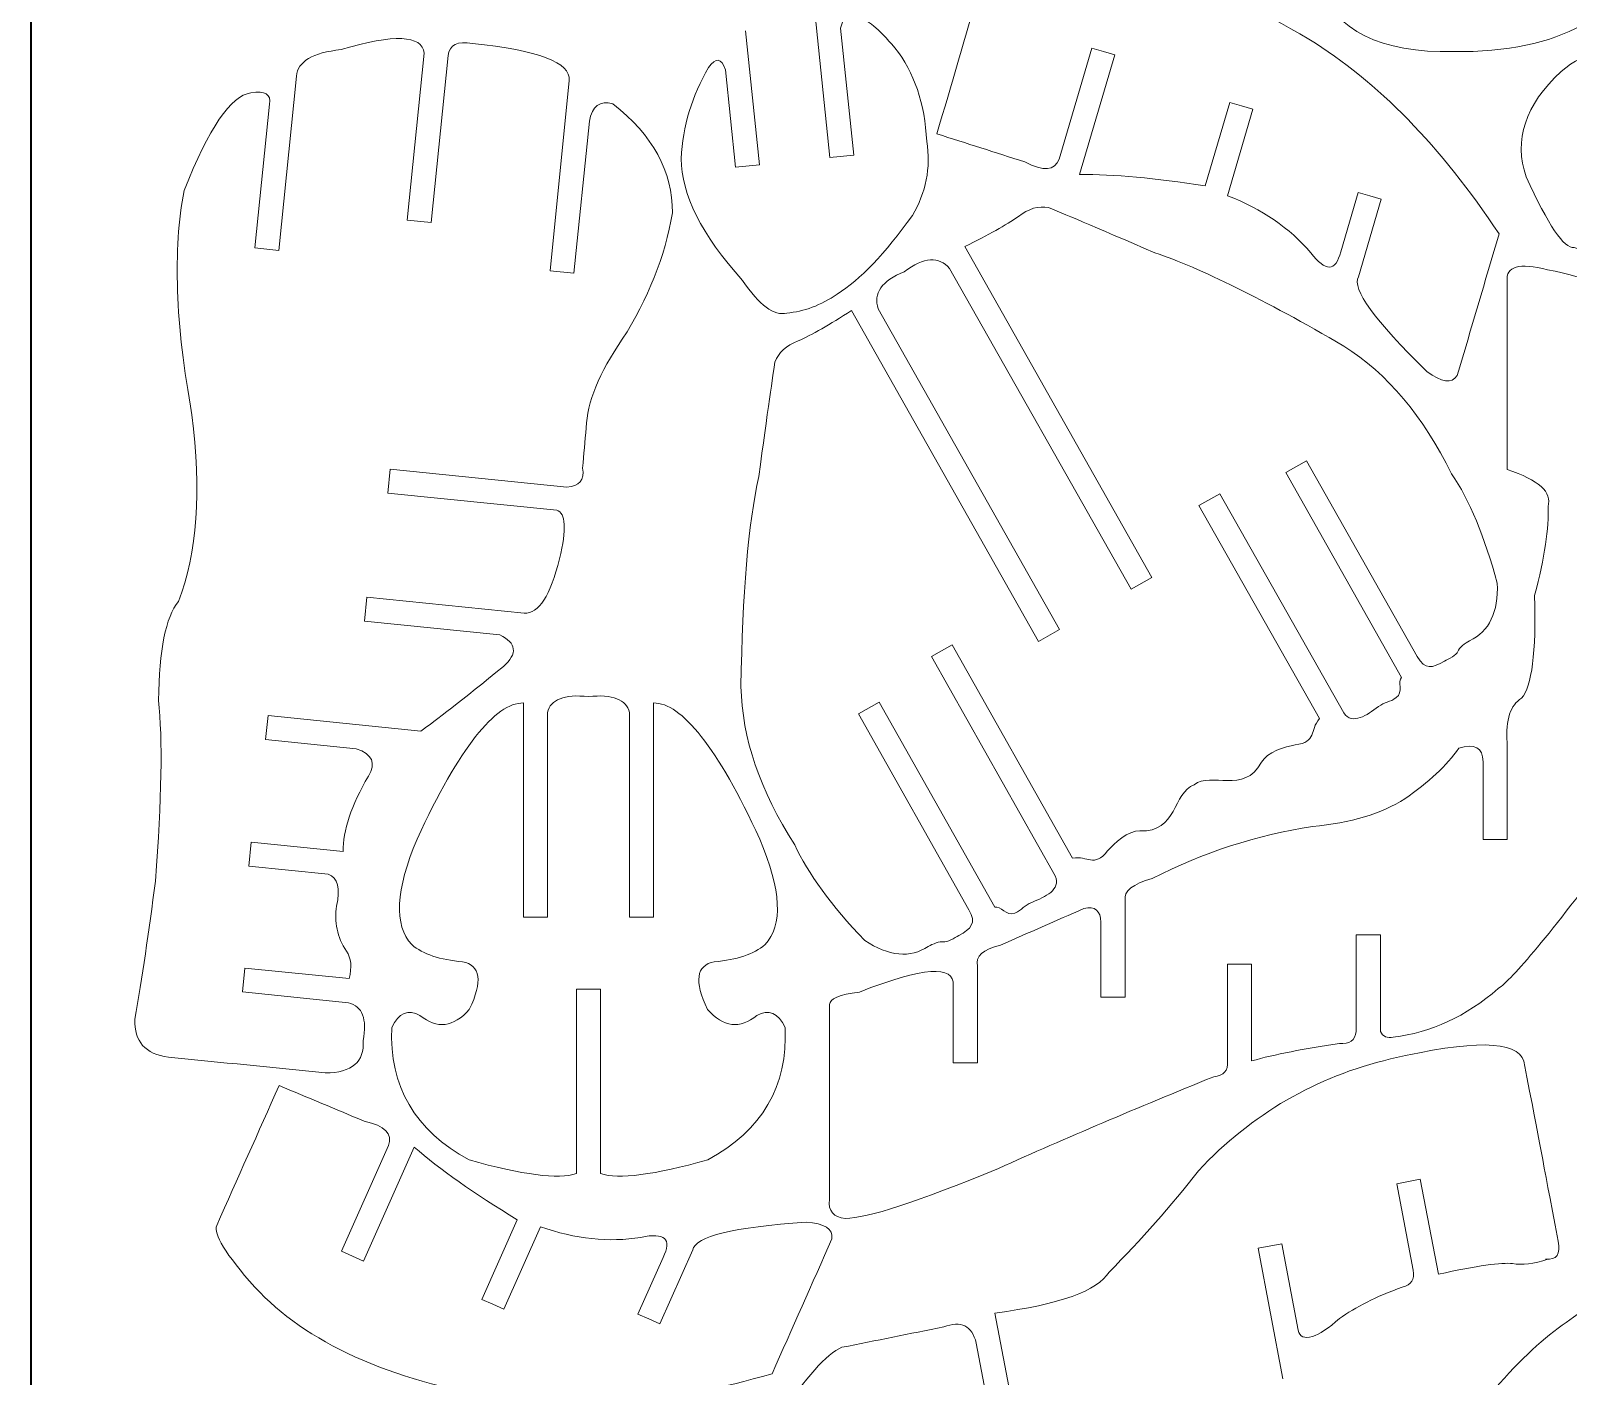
# Model space of a CAD drawing. Header units: inches. Extents: x -12 to 12, y -9 to 9.
# Drawn here: x -12 to -4.97, y -3.32 to 2.83 of the extents above; entities that cross this region are included whole.
import ezdxf

# ---------------------------------------------------------------- set-up
doc = ezdxf.new("R2010")
doc.units = ezdxf.units.IN
doc.header["$MEASUREMENT"] = 0
doc.layers.add('Layer 1', color=7, linetype='Continuous')
doc.layers.add('Layer 2', color=5, linetype='Continuous')

msp = doc.modelspace()

# ---------------------------------------------------------------- linework, layer by layer
at = {"layer": 'Layer 1', "lineweight": 9}
for points, knots in [([(-4.9451, 2.9702), (-4.8917, 2.9587), (-4.8794, 2.9202), (-4.9081, 2.8546), (-4.9081, 2.8546), (-5.0524, 2.7717), (-5.2472, 2.7312), (-5.4927, 2.7333), (-5.4927, 2.7333), (-5.8284, 2.7265), (-6.0341, 2.8292), (-6.11, 3.0416), (-6.11, 3.0416), (-6.1832, 3.2217), (-6.2003, 3.3676), (-6.1613, 3.4793), (-6.1613, 3.4793), (-6.1237, 3.6067), (-5.937, 3.7012), (-5.6014, 3.7629), (-5.6014, 3.7629), (-5.2507, 3.8287), (-5.0544, 3.8478), (-5.0127, 3.8204), (-5.0127, 3.8204), (-4.7824, 3.7519), (-4.6654, 3.6807), (-4.662, 3.6067), (-4.662, 3.6067), (-4.6363, 3.5473), (-4.6484, 3.5163), (-4.6981, 3.5137)], [0, 0, 0, 0, 0.125, 0.125, 0.125, 0.125, 0.25, 0.25, 0.25, 0.25, 0.375, 0.375, 0.375, 0.375, 0.5, 0.5, 0.5, 0.5, 0.625, 0.625, 0.625, 0.625, 0.75, 0.75, 0.75, 0.75, 0.875, 0.875, 0.875, 0.875, 1, 1, 1, 1]), ([(-7.297, 2.2422), (-7.3164, 2.1883), (-7.3685, 2.1839), (-7.4535, 2.2288), (-7.4535, 2.2288), (-7.5876, 2.2717), (-7.7217, 2.3145), (-7.8558, 2.3573), (-7.8558, 2.3573), (-7.7901, 2.5814), (-7.7244, 2.8055), (-7.6586, 3.0296), (-7.6586, 3.0296), (-7.647, 3.069), (-7.5418, 3.1029), (-7.343, 3.1314), (-7.343, 3.1314), (-6.9993, 3.1726), (-6.6031, 3.0586), (-6.1544, 2.7896), (-6.1544, 2.7896), (-5.8402, 2.5967), (-5.5504, 2.3001), (-5.2849, 1.8996)], [0, 0, 0, 0, 0.166667, 0.166667, 0.166667, 0.166667, 0.333333, 0.333333, 0.333333, 0.333333, 0.5, 0.5, 0.5, 0.5, 0.666667, 0.666667, 0.666667, 0.666667, 0.833333, 0.833333, 0.833333, 0.833333, 1, 1, 1, 1]), ([(-8.8231, 2.65), (-8.8412, 2.7052), (-8.8668, 2.7087), (-8.8999, 2.6606), (-8.8999, 2.6606), (-8.9764, 2.5317), (-9.0181, 2.3927), (-9.025, 2.2435), (-9.025, 2.2435), (-9.0257, 2.0812), (-8.9324, 1.8957), (-8.7452, 1.6869), (-8.7452, 1.6869), (-8.6676, 1.5729), (-8.6001, 1.5232), (-8.5427, 1.5378), (-8.5427, 1.5378), (-8.4635, 1.5443), (-8.3866, 1.5732), (-8.3121, 1.6246), (-8.3121, 1.6246), (-8.2076, 1.6897), (-8.093, 1.8096), (-7.9682, 1.984), (-7.9682, 1.984), (-7.9054, 2.0889), (-7.8834, 2.2018), (-7.9021, 2.3229), (-7.9021, 2.3229), (-7.9111, 2.4959), (-7.9597, 2.6386), (-8.0478, 2.7511), (-8.0478, 2.7511), (-8.1236, 2.8381), (-8.1772, 2.8834), (-8.2086, 2.887), (-8.2086, 2.887), (-8.2547, 2.9128), (-8.284, 2.8971), (-8.2963, 2.8398)], [0, 0, 0, 0, 0.1, 0.1, 0.1, 0.1, 0.2, 0.2, 0.2, 0.2, 0.3, 0.3, 0.3, 0.3, 0.4, 0.4, 0.4, 0.4, 0.5, 0.5, 0.5, 0.5, 0.6, 0.6, 0.6, 0.6, 0.7, 0.7, 0.7, 0.7, 0.8, 0.8, 0.8, 0.8, 0.9, 0.9, 0.9, 0.9, 1, 1, 1, 1]), ([(-8.2963, 2.8398), (-8.2963, 2.8398), (-8.2362, 2.2605), (-8.2362, 2.2605), (-8.2362, 2.2605), (-8.2362, 2.2605), (-8.3456, 2.2492), (-8.3456, 2.2492), (-8.3456, 2.2492), (-8.3456, 2.2492), (-8.4132, 2.8998), (-8.4132, 2.8998)], [0, 0, 0, 0, 0.333333, 0.333333, 0.333333, 0.333333, 0.666667, 0.666667, 0.666667, 0.666667, 1, 1, 1, 1]), ([(-10.7849, 2.6207), (-10.7787, 2.6882), (-10.7107, 2.7288), (-10.5808, 2.7425), (-10.5808, 2.7425), (-10.3379, 2.8149), (-10.2111, 2.8096), (-10.2004, 2.7266)], [0, 0, 0, 0, 0.5, 0.5, 0.5, 0.5, 1, 1, 1, 1]), ([(-8.7311, 2.8287), (-8.7311, 2.8287), (-8.6675, 2.2158), (-8.6675, 2.2158), (-8.6675, 2.2158), (-8.6675, 2.2158), (-8.7769, 2.2044), (-8.7769, 2.2044), (-8.7769, 2.2044), (-8.7769, 2.2044), (-8.8231, 2.65), (-8.8231, 2.65)], [0, 0, 0, 0, 0.333333, 0.333333, 0.333333, 0.333333, 0.666667, 0.666667, 0.666667, 0.666667, 1, 1, 1, 1]), ([(-10.091, 2.7155), (-10.0852, 2.7644), (-10.0482, 2.7827), (-9.9801, 2.7703), (-9.9801, 2.7703), (-9.6776, 2.7396), (-9.5299, 2.6833), (-9.537, 2.6014)], [0, 0, 0, 0, 0.5, 0.5, 0.5, 0.5, 1, 1, 1, 1]), ([(-7.297, 2.2421), (-7.297, 2.2421), (-7.1471, 2.7493), (-7.1471, 2.7493), (-7.1471, 2.7493), (-7.1471, 2.7493), (-7.0944, 2.7337), (-7.0944, 2.7337)], [0, 0, 0, 0, 0.5, 0.5, 0.5, 0.5, 1, 1, 1, 1]), ([(-4.3057, 2.0406), (-4.2616, 1.9872), (-4.2262, 1.9987), (-4.1996, 2.0753), (-4.1996, 2.0753), (-4.1581, 2.1556), (-4.1729, 2.2674), (-4.2439, 2.4107), (-4.2439, 2.4107), (-4.3209, 2.6232), (-4.4296, 2.7404), (-4.57, 2.7621), (-4.57, 2.7621), (-4.7448, 2.7772), (-4.8887, 2.7374), (-5.0017, 2.6426), (-5.0017, 2.6426), (-5.1657, 2.4886), (-5.2188, 2.328), (-5.1609, 2.1608), (-5.1609, 2.1608), (-5.0604, 1.9394), (-4.9874, 1.8316), (-4.942, 1.8372), (-4.942, 1.8372), (-4.8692, 1.8126), (-4.8327, 1.829), (-4.8325, 1.8863)], [0, 0, 0, 0, 0.142857, 0.142857, 0.142857, 0.142857, 0.285714, 0.285714, 0.285714, 0.285714, 0.428571, 0.428571, 0.428571, 0.428571, 0.571429, 0.571429, 0.571429, 0.571429, 0.714286, 0.714286, 0.714286, 0.714286, 0.857143, 0.857143, 0.857143, 0.857143, 1, 1, 1, 1]), ([(-10.091, 2.7155), (-10.091, 2.7155), (-10.1685, 1.9515), (-10.1685, 1.9515), (-10.1685, 1.9515), (-10.1685, 1.9515), (-10.2779, 1.9626), (-10.2779, 1.9626), (-10.2779, 1.9626), (-10.2779, 1.9626), (-10.2004, 2.7266), (-10.2004, 2.7266)], [0, 0, 0, 0, 0.333333, 0.333333, 0.333333, 0.333333, 0.666667, 0.666667, 0.666667, 0.666667, 1, 1, 1, 1]), ([(-7.2032, 2.1715), (-7.2032, 2.1715), (-7.0416, 2.7181), (-7.0416, 2.7181), (-7.0416, 2.7181), (-7.0416, 2.7181), (-7.0944, 2.7337), (-7.0944, 2.7337)], [0, 0, 0, 0, 0.5, 0.5, 0.5, 0.5, 1, 1, 1, 1]), ([(-10.7849, 2.6207), (-10.7849, 2.6207), (-10.8657, 1.8244), (-10.8657, 1.8244), (-10.8657, 1.8244), (-10.8657, 1.8244), (-10.9751, 1.8355), (-10.9751, 1.8355), (-10.9751, 1.8355), (-10.9751, 1.8355), (-10.9084, 2.4927), (-10.9084, 2.4927)], [0, 0, 0, 0, 0.333333, 0.333333, 0.333333, 0.333333, 0.666667, 0.666667, 0.666667, 0.666667, 1, 1, 1, 1]), ([(-11.4296, -1.0597), (-11.4012, -0.6851), (-11.3966, -0.4096), (-11.4157, -0.2333), (-11.4157, -0.2333), (-11.413, -0.003), (-11.3826, 0.1477), (-11.3246, 0.2187), (-11.3246, 0.2187), (-11.239, 0.4393), (-11.2184, 0.7241), (-11.2626, 1.0731), (-11.2626, 1.0731), (-11.3386, 1.4872), (-11.3506, 1.8289), (-11.2986, 2.0982), (-11.2986, 2.0982), (-11.1859, 2.3833), (-11.0843, 2.5322), (-10.9938, 2.545), (-10.9938, 2.545), (-10.9278, 2.5553), (-10.8993, 2.5379), (-10.9084, 2.4927)], [0, 0, 0, 0, 0.166667, 0.166667, 0.166667, 0.166667, 0.333333, 0.333333, 0.333333, 0.333333, 0.5, 0.5, 0.5, 0.5, 0.666667, 0.666667, 0.666667, 0.666667, 0.833333, 0.833333, 0.833333, 0.833333, 1, 1, 1, 1]), ([(-9.4454, 2.4145), (-9.4454, 2.4145), (-9.5159, 1.7204), (-9.5159, 1.7204), (-9.5159, 1.7204), (-9.5159, 1.7204), (-9.6253, 1.7315), (-9.6253, 1.7315), (-9.6253, 1.7315), (-9.6253, 1.7315), (-9.537, 2.6014), (-9.537, 2.6014)], [0, 0, 0, 0, 0.333333, 0.333333, 0.333333, 0.333333, 0.666667, 0.666667, 0.666667, 0.666667, 1, 1, 1, 1]), ([(-9.4454, 2.4145), (-9.4326, 2.4848), (-9.3968, 2.5114), (-9.3381, 2.4945), (-9.3381, 2.4945), (-9.1554, 2.352), (-9.0643, 2.1858), (-9.0651, 1.9958), (-9.0651, 1.9958), (-9.0999, 1.7948), (-9.1765, 1.6022), (-9.2948, 1.418), (-9.2948, 1.418), (-9.4012, 1.2636), (-9.4561, 1.1287), (-9.4596, 1.0134)], [0, 0, 0, 0, 0.25, 0.25, 0.25, 0.25, 0.5, 0.5, 0.5, 0.5, 0.75, 0.75, 0.75, 0.75, 1, 1, 1, 1]), ([(-6.6292, 2.1188), (-6.6292, 2.1188), (-6.5162, 2.5009), (-6.5162, 2.5009), (-6.5162, 2.5009), (-6.5162, 2.5009), (-6.4635, 2.4853), (-6.4635, 2.4853)], [0, 0, 0, 0, 0.5, 0.5, 0.5, 0.5, 1, 1, 1, 1]), ([(-6.5276, 2.0745), (-6.5276, 2.0745), (-6.4108, 2.4697), (-6.4108, 2.4697), (-6.4108, 2.4697), (-6.4108, 2.4697), (-6.4635, 2.4853), (-6.4635, 2.4853)], [0, 0, 0, 0, 0.5, 0.5, 0.5, 0.5, 1, 1, 1, 1]), ([(-6.0089, 1.8185), (-6.0323, 1.7259), (-6.0779, 1.7243), (-6.1459, 1.8136), (-6.1459, 1.8136), (-6.2421, 1.9264), (-6.3693, 2.0134), (-6.5276, 2.0745)], [0, 0, 0, 0, 0.5, 0.5, 0.5, 0.5, 1, 1, 1, 1]), ([(-6.0089, 1.8185), (-6.0089, 1.8185), (-5.9289, 2.0893), (-5.9289, 2.0893), (-5.9289, 2.0893), (-5.9289, 2.0893), (-5.8761, 2.0737), (-5.8761, 2.0737)], [0, 0, 0, 0, 0.5, 0.5, 0.5, 0.5, 1, 1, 1, 1]), ([(-5.9281, 1.7039), (-5.9281, 1.7039), (-5.8234, 2.0581), (-5.8234, 2.0581), (-5.8234, 2.0581), (-5.8234, 2.0581), (-5.8761, 2.0737), (-5.8761, 2.0737)], [0, 0, 0, 0, 0.5, 0.5, 0.5, 0.5, 1, 1, 1, 1]), ([(-5.2933, 0.3027), (-5.351, 0.5164), (-5.4206, 0.683), (-5.5021, 0.8026), (-5.5021, 0.8026), (-5.6316, 1.066), (-5.7958, 1.2608), (-5.9945, 1.3869), (-5.9945, 1.3869), (-6.3614, 1.6004), (-6.6496, 1.7426), (-6.8592, 1.8136), (-6.8592, 1.8136), (-7.1349, 1.9321), (-7.297, 2.001), (-7.3454, 2.0201), (-7.3454, 2.0201), (-7.3912, 2.0293), (-7.4372, 2.0156), (-7.4834, 1.979), (-7.4834, 1.979), (-7.5392, 1.94), (-7.6208, 1.8944), (-7.7281, 1.8422)], [0, 0, 0, 0, 0.166667, 0.166667, 0.166667, 0.166667, 0.333333, 0.333333, 0.333333, 0.333333, 0.5, 0.5, 0.5, 0.5, 0.666667, 0.666667, 0.666667, 0.666667, 0.833333, 0.833333, 0.833333, 0.833333, 1, 1, 1, 1]), ([(-5.2849, 1.8996), (-5.3487, 1.6837), (-5.4126, 1.4677), (-5.4764, 1.2518), (-5.4764, 1.2518), (-5.5018, 1.2138), (-5.548, 1.2202), (-5.615, 1.2711), (-5.615, 1.2711), (-5.8545, 1.5039), (-5.9589, 1.6481), (-5.9281, 1.7039)], [0, 0, 0, 0, 0.333333, 0.333333, 0.333333, 0.333333, 0.666667, 0.666667, 0.666667, 0.666667, 1, 1, 1, 1]), ([(-7.7281, 1.8422), (-7.7281, 1.8422), (-6.8724, 0.3288), (-6.8724, 0.3288), (-6.8724, 0.3288), (-6.8724, 0.3288), (-6.9682, 0.2747), (-6.9682, 0.2747), (-6.9682, 0.2747), (-6.9682, 0.2747), (-7.7977, 1.7418), (-7.7977, 1.7418)], [0, 0, 0, 0, 0.333333, 0.333333, 0.333333, 0.333333, 0.666667, 0.666667, 0.666667, 0.666667, 1, 1, 1, 1]), ([(-5.2477, -0.4263), (-5.255, -0.3212), (-5.2331, -0.2536), (-5.182, -0.2236), (-5.182, -0.2236), (-5.1348, -0.1694), (-5.115, -0.0129), (-5.1226, 0.2458), (-5.1226, 0.2458), (-5.0762, 0.4213), (-5.0557, 0.5571), (-5.061, 0.6533), (-5.061, 0.6533), (-5.0411, 0.7184), (-5.1034, 0.7746), (-5.248, 0.8219), (-5.248, 0.8219), (-5.248, 1.1094), (-5.248, 1.3969), (-5.248, 1.6844), (-5.248, 1.6844), (-5.255, 1.7514), (-5.1934, 1.7686), (-5.0633, 1.7361), (-5.0633, 1.7361), (-4.8716, 1.701), (-4.7803, 1.6506), (-4.7894, 1.585)], [0, 0, 0, 0, 0.142857, 0.142857, 0.142857, 0.142857, 0.285714, 0.285714, 0.285714, 0.285714, 0.428571, 0.428571, 0.428571, 0.428571, 0.571429, 0.571429, 0.571429, 0.571429, 0.714286, 0.714286, 0.714286, 0.714286, 0.857143, 0.857143, 0.857143, 0.857143, 1, 1, 1, 1]), ([(-8.186, -1.3307), (-8.3391, -1.1709), (-8.4458, -1.0252), (-8.5061, -0.8937), (-8.5061, -0.8937), (-8.6648, -0.6467), (-8.7468, -0.4056), (-8.7521, -0.1702), (-8.7521, -0.1702), (-8.7454, 0.2542), (-8.7183, 0.5745), (-8.6708, 0.7906), (-8.6708, 0.7906), (-8.6299, 1.088), (-8.6051, 1.2623), (-8.5965, 1.3136), (-8.5965, 1.3136), (-8.5807, 1.3576), (-8.5453, 1.3899), (-8.4901, 1.4106), (-8.4901, 1.4106), (-8.4278, 1.4383), (-8.3466, 1.4845), (-8.2465, 1.5494)], [0, 0, 0, 0, 0.166667, 0.166667, 0.166667, 0.166667, 0.333333, 0.333333, 0.333333, 0.333333, 0.5, 0.5, 0.5, 0.5, 0.666667, 0.666667, 0.666667, 0.666667, 0.833333, 0.833333, 0.833333, 0.833333, 1, 1, 1, 1]), ([(-8.1246, 1.5572), (-8.1246, 1.5572), (-7.2951, 0.0901), (-7.2951, 0.0901), (-7.2951, 0.0901), (-7.2951, 0.0901), (-7.3909, 0.036), (-7.3909, 0.036), (-7.3909, 0.036), (-7.3909, 0.036), (-8.2465, 1.5494), (-8.2465, 1.5494)], [0, 0, 0, 0, 0.333333, 0.333333, 0.333333, 0.333333, 0.666667, 0.666667, 0.666667, 0.666667, 1, 1, 1, 1]), ([(-9.5489, 0.7422), (-9.4902, 0.7452), (-9.466, 0.7742), (-9.4762, 0.8291), (-9.4762, 0.8291), (-9.4707, 0.8906), (-9.4651, 0.952), (-9.4596, 1.0134)], [0, 0, 0, 0, 0.5, 0.5, 0.5, 0.5, 1, 1, 1, 1]), ([(-5.7306, -0.1282), (-5.7306, -0.1282), (-6.2603, 0.8086), (-6.2603, 0.8086), (-6.2603, 0.8086), (-6.2603, 0.8086), (-6.1654, 0.8622), (-6.1654, 0.8622), (-6.1654, 0.8622), (-6.1654, 0.8622), (-5.6593, -0.0328), (-5.6593, -0.0328)], [0, 0, 0, 0, 0.333333, 0.333333, 0.333333, 0.333333, 0.666667, 0.666667, 0.666667, 0.666667, 1, 1, 1, 1]), ([(-9.5947, 0.6363), (-9.5947, 0.6363), (-10.3668, 0.7147), (-10.3668, 0.7147), (-10.3668, 0.7147), (-10.3668, 0.7147), (-10.3557, 0.8241), (-10.3557, 0.8241), (-10.3557, 0.8241), (-10.3557, 0.8241), (-9.5489, 0.7422), (-9.5489, 0.7422)], [0, 0, 0, 0, 0.333333, 0.333333, 0.333333, 0.333333, 0.666667, 0.666667, 0.666667, 0.666667, 1, 1, 1, 1]), ([(-6.1063, -0.3167), (-6.1063, -0.3167), (-6.6573, 0.6578), (-6.6573, 0.6578), (-6.6573, 0.6578), (-6.6573, 0.6578), (-6.5624, 0.7114), (-6.5624, 0.7114), (-6.5624, 0.7114), (-6.5624, 0.7114), (-5.9956, -0.291), (-5.9956, -0.291)], [0, 0, 0, 0, 0.333333, 0.333333, 0.333333, 0.333333, 0.666667, 0.666667, 0.666667, 0.666667, 1, 1, 1, 1]), ([(-5.6593, -0.0328), (-5.6245, -0.0965), (-5.589, -0.0851), (-5.5346, -0.0544), (-5.5346, -0.0544), (-5.5159, -0.0438), (-5.4778, -0.0249), (-5.4735, -0.0094), (-5.4735, -0.0094), (-5.469, 0.0068), (-5.4386, 0.0287), (-5.4198, 0.0394), (-5.4198, 0.0394), (-5.3296, 0.0824), (-5.2875, 0.1702), (-5.2933, 0.3027)], [0, 0, 0, 0, 0.25, 0.25, 0.25, 0.25, 0.5, 0.5, 0.5, 0.5, 0.75, 0.75, 0.75, 0.75, 1, 1, 1, 1]), ([(-9.8546, 0.0663), (-9.8546, 0.0663), (-10.4744, 0.1292), (-10.4744, 0.1292), (-10.4744, 0.1292), (-10.4744, 0.1292), (-10.4633, 0.2387), (-10.4633, 0.2387), (-10.4633, 0.2387), (-10.4633, 0.2387), (-9.7435, 0.1656), (-9.7435, 0.1656)], [0, 0, 0, 0, 0.333333, 0.333333, 0.333333, 0.333333, 0.666667, 0.666667, 0.666667, 0.666667, 1, 1, 1, 1]), ([(-9.8546, 0.0663), (-9.778, 0.0287), (-9.7726, -0.0194), (-9.8383, -0.0781), (-9.8383, -0.0781), (-10.0264, -0.2313), (-10.1525, -0.3299), (-10.2167, -0.3738)], [0, 0, 0, 0, 0.5, 0.5, 0.5, 0.5, 1, 1, 1, 1]), ([(-7.2357, -0.9545), (-7.2357, -0.9545), (-7.7855, 0.0208), (-7.7855, 0.0208), (-7.7855, 0.0208), (-7.7855, 0.0208), (-7.8804, -0.0328), (-7.8804, -0.0328), (-7.8804, -0.0328), (-7.8804, -0.0328), (-7.3149, -1.036), (-7.3149, -1.036)], [0, 0, 0, 0, 0.333333, 0.333333, 0.333333, 0.333333, 0.666667, 0.666667, 0.666667, 0.666667, 1, 1, 1, 1]), ([(-5.9956, -0.291), (-5.9544, -0.3469), (-5.8898, -0.3015), (-5.8368, -0.2618), (-5.8368, -0.2618), (-5.8078, -0.2401), (-5.7841, -0.242), (-5.7551, -0.2209), (-5.7551, -0.2209), (-5.7205, -0.1959), (-5.7511, -0.1465), (-5.7306, -0.1282)], [0, 0, 0, 0, 0.333333, 0.333333, 0.333333, 0.333333, 0.666667, 0.666667, 0.666667, 0.666667, 1, 1, 1, 1]), ([(-9.7472, -0.2453), (-9.8747, -0.2433), (-10.0405, -0.4502), (-10.2332, -0.8674), (-10.2332, -0.8674), (-10.3316, -1.101), (-10.3398, -1.262), (-10.2578, -1.3503), (-10.2578, -1.3503), (-10.2055, -1.3942), (-10.128, -1.4202), (-10.025, -1.4284), (-10.025, -1.4284), (-9.9423, -1.4449), (-9.9321, -1.5175), (-9.9943, -1.6463), (-9.9943, -1.6463), (-10.0668, -1.7288), (-10.142, -1.7381), (-10.2199, -1.674), (-10.2199, -1.674), (-10.2739, -1.6449), (-10.317, -1.663), (-10.3491, -1.7285), (-10.3491, -1.7285), (-10.3617, -1.9977), (-10.2438, -2.1998), (-9.9953, -2.3347)], [0, 0, 0, 0, 0.142857, 0.142857, 0.142857, 0.142857, 0.285714, 0.285714, 0.285714, 0.285714, 0.428571, 0.428571, 0.428571, 0.428571, 0.571429, 0.571429, 0.571429, 0.571429, 0.714286, 0.714286, 0.714286, 0.714286, 0.857143, 0.857143, 0.857143, 0.857143, 1, 1, 1, 1]), ([(-9.7472, -0.2453), (-9.7472, -0.2453), (-9.7472, -1.2247), (-9.7472, -1.2247), (-9.7472, -1.2247), (-9.7472, -1.2247), (-9.6372, -1.2247), (-9.6372, -1.2247), (-9.6372, -1.2247), (-9.6372, -1.2247), (-9.6372, -0.2889), (-9.6372, -0.2889)], [0, 0, 0, 0, 0.333333, 0.333333, 0.333333, 0.333333, 0.666667, 0.666667, 0.666667, 0.666667, 1, 1, 1, 1]), ([(-9.1518, -0.2453), (-9.1518, -0.2453), (-9.1518, -1.2247), (-9.1518, -1.2247), (-9.1518, -1.2247), (-9.1518, -1.2247), (-9.2618, -1.2247), (-9.2618, -1.2247), (-9.2618, -1.2247), (-9.2618, -1.2247), (-9.2618, -0.2889), (-9.2618, -0.2889)], [0, 0, 0, 0, 0.333333, 0.333333, 0.333333, 0.333333, 0.666667, 0.666667, 0.666667, 0.666667, 1, 1, 1, 1]), ([(-9.1518, -0.2453), (-9.0243, -0.2433), (-8.8585, -0.4502), (-8.6658, -0.8674), (-8.6658, -0.8674), (-8.5674, -1.101), (-8.5592, -1.262), (-8.6412, -1.3503), (-8.6412, -1.3503), (-8.6935, -1.3942), (-8.7711, -1.4202), (-8.874, -1.4284), (-8.874, -1.4284), (-8.9567, -1.4449), (-8.967, -1.5175), (-8.9047, -1.6463), (-8.9047, -1.6463), (-8.8323, -1.7288), (-8.7571, -1.7381), (-8.6791, -1.674), (-8.6791, -1.674), (-8.6251, -1.6449), (-8.5821, -1.663), (-8.5499, -1.7285), (-8.5499, -1.7285), (-8.5373, -1.9977), (-8.6553, -2.1998), (-8.9038, -2.3347)], [0, 0, 0, 0, 0.142857, 0.142857, 0.142857, 0.142857, 0.285714, 0.285714, 0.285714, 0.285714, 0.428571, 0.428571, 0.428571, 0.428571, 0.571429, 0.571429, 0.571429, 0.571429, 0.714286, 0.714286, 0.714286, 0.714286, 0.857143, 0.857143, 0.857143, 0.857143, 1, 1, 1, 1]), ([(-7.5911, -1.1788), (-7.5911, -1.1788), (-8.1197, -0.2413), (-8.1197, -0.2413), (-8.1197, -0.2413), (-8.1197, -0.2413), (-8.2146, -0.2949), (-8.2146, -0.2949), (-8.2146, -0.2949), (-8.2146, -0.2949), (-7.7096, -1.1906), (-7.7096, -1.1906)], [0, 0, 0, 0, 0.333333, 0.333333, 0.333333, 0.333333, 0.666667, 0.666667, 0.666667, 0.666667, 1, 1, 1, 1]), ([(-10.5115, -0.4544), (-10.5115, -0.4544), (-10.9257, -0.4124), (-10.9257, -0.4124), (-10.9257, -0.4124), (-10.9257, -0.4124), (-10.9146, -0.3029), (-10.9146, -0.3029), (-10.9146, -0.3029), (-10.9146, -0.3029), (-10.2167, -0.3738), (-10.2167, -0.3738)], [0, 0, 0, 0, 0.333333, 0.333333, 0.333333, 0.333333, 0.666667, 0.666667, 0.666667, 0.666667, 1, 1, 1, 1]), ([(-6.68, -0.6196), (-6.6003, -0.5557), (-6.4527, -0.666), (-6.3718, -0.5166), (-6.3718, -0.5166), (-6.3462, -0.4693), (-6.2628, -0.444), (-6.2174, -0.4373), (-6.2174, -0.4373), (-6.1168, -0.4226), (-6.1531, -0.3721), (-6.1063, -0.3167)], [0, 0, 0, 0, 0.333333, 0.333333, 0.333333, 0.333333, 0.666667, 0.666667, 0.666667, 0.666667, 1, 1, 1, 1]), ([(-10.5115, -0.4544), (-10.4377, -0.4793), (-10.4193, -0.5209), (-10.4561, -0.5793), (-10.4561, -0.5793), (-10.5337, -0.714), (-10.5722, -0.8292), (-10.5716, -0.9249)], [0, 0, 0, 0, 0.5, 0.5, 0.5, 0.5, 1, 1, 1, 1]), ([(-6.9955, -1.1474), (-7.0017, -1.1057), (-6.9601, -1.0725), (-6.8708, -1.0477), (-6.8708, -1.0477), (-6.6373, -0.9287), (-6.3931, -0.8493), (-6.1382, -0.8096), (-6.1382, -0.8096), (-5.9625, -0.7936), (-5.8218, -0.7516), (-5.716, -0.6837), (-5.716, -0.6837), (-5.6065, -0.6082), (-5.5243, -0.5311), (-5.4695, -0.4525)], [0, 0, 0, 0, 0.25, 0.25, 0.25, 0.25, 0.5, 0.5, 0.5, 0.5, 0.75, 0.75, 0.75, 0.75, 1, 1, 1, 1]), ([(-5.2477, -0.4263), (-5.2477, -0.4263), (-5.2477, -0.869), (-5.2477, -0.869), (-5.2477, -0.869), (-5.2477, -0.869), (-5.3027, -0.869), (-5.3027, -0.869)], [0, 0, 0, 0, 0.5, 0.5, 0.5, 0.5, 1, 1, 1, 1]), ([(-5.3577, -0.5143), (-5.3577, -0.5143), (-5.3577, -0.869), (-5.3577, -0.869), (-5.3577, -0.869), (-5.3577, -0.869), (-5.3027, -0.869), (-5.3027, -0.869)], [0, 0, 0, 0, 0.5, 0.5, 0.5, 0.5, 1, 1, 1, 1]), ([(-6.68, -0.6196), (-6.776, -0.6549), (-6.7577, -0.8383), (-6.9274, -0.8303), (-6.9274, -0.8303), (-6.9812, -0.8278), (-7.0459, -0.8861), (-7.0751, -0.9216), (-7.0751, -0.9216), (-7.1396, -1.0001), (-7.1641, -0.943), (-7.2357, -0.9545)], [0, 0, 0, 0, 0.333333, 0.333333, 0.333333, 0.333333, 0.666667, 0.666667, 0.666667, 0.666667, 1, 1, 1, 1]), ([(-10.6398, -1.0285), (-10.6398, -1.0285), (-11.0034, -0.9916), (-11.0034, -0.9916), (-11.0034, -0.9916), (-11.0034, -0.9916), (-10.9923, -0.8822), (-10.9923, -0.8822), (-10.9923, -0.8822), (-10.9923, -0.8822), (-10.5716, -0.9249), (-10.5716, -0.9249)], [0, 0, 0, 0, 0.333333, 0.333333, 0.333333, 0.333333, 0.666667, 0.666667, 0.666667, 0.666667, 1, 1, 1, 1]), ([(-1.3318, -1.1965), (-1.3021, -1.3331), (-1.3105, -1.4712), (-1.3569, -1.6109), (-1.3569, -1.6109), (-1.4231, -1.7208), (-1.4893, -1.8307), (-1.5555, -1.9406), (-1.5555, -1.9406), (-1.5806, -1.9894), (-1.6133, -2.0046), (-1.6536, -1.9863), (-1.6536, -1.9863), (-1.7327, -1.9451), (-1.7875, -1.9314), (-1.8179, -1.9451), (-1.8179, -1.9451), (-1.8445, -1.965), (-1.9153, -1.9665), (-2.0302, -1.9497), (-2.0302, -1.9497), (-2.0964, -1.9474), (-2.1641, -1.9131), (-2.2333, -1.8467), (-2.2333, -1.8467), (-2.4402, -1.6468), (-2.6411, -1.5262), (-2.8358, -1.485), (-2.8358, -1.485), (-2.9279, -1.4529), (-3.0397, -1.4331), (-3.1713, -1.4254), (-3.1713, -1.4254), (-3.2808, -1.4132), (-3.3965, -1.3736), (-3.5182, -1.3064), (-3.5182, -1.3064), (-3.7883, -1.1332), (-3.9807, -1.0256), (-4.0956, -0.9836), (-4.0956, -0.9836), (-4.1435, -0.9539), (-4.2386, -0.9439), (-4.3809, -0.9538), (-4.3809, -0.9538), (-4.4364, -0.9584), (-4.4996, -0.9478), (-4.5703, -0.9218), (-4.5703, -0.9218), (-4.6738, -0.8783), (-4.7377, -0.876), (-4.762, -0.9149), (-4.762, -0.9149), (-5.0488, -1.298), (-5.2246, -1.5102), (-5.2892, -1.5514), (-5.2892, -1.5514), (-5.4368, -1.6788), (-5.5966, -1.7528), (-5.7685, -1.7734)], [0, 0, 0, 0, 0.066667, 0.066667, 0.066667, 0.066667, 0.133333, 0.133333, 0.133333, 0.133333, 0.2, 0.2, 0.2, 0.2, 0.266667, 0.266667, 0.266667, 0.266667, 0.333333, 0.333333, 0.333333, 0.333333, 0.4, 0.4, 0.4, 0.4, 0.466667, 0.466667, 0.466667, 0.466667, 0.533333, 0.533333, 0.533333, 0.533333, 0.6, 0.6, 0.6, 0.6, 0.666667, 0.666667, 0.666667, 0.666667, 0.733333, 0.733333, 0.733333, 0.733333, 0.8, 0.8, 0.8, 0.8, 0.866667, 0.866667, 0.866667, 0.866667, 0.933333, 0.933333, 0.933333, 0.933333, 1, 1, 1, 1]), ([(-10.6398, -1.0285), (-10.5961, -1.045), (-10.5832, -1.0935), (-10.601, -1.1739), (-10.601, -1.1739), (-10.6138, -1.2456), (-10.5988, -1.3146), (-10.556, -1.3809), (-10.556, -1.3809), (-10.5343, -1.4108), (-10.5303, -1.4524), (-10.5439, -1.5057)], [0, 0, 0, 0, 0.333333, 0.333333, 0.333333, 0.333333, 0.666667, 0.666667, 0.666667, 0.666667, 1, 1, 1, 1]), ([(-7.3149, -1.036), (-7.2883, -1.1001), (-7.3605, -1.132), (-7.4219, -1.1569), (-7.4219, -1.1569), (-7.4555, -1.1705), (-7.4661, -1.1918), (-7.4991, -1.2057), (-7.4991, -1.2057), (-7.5384, -1.2224), (-7.5649, -1.1707), (-7.5911, -1.1788)], [0, 0, 0, 0, 0.333333, 0.333333, 0.333333, 0.333333, 0.666667, 0.666667, 0.666667, 0.666667, 1, 1, 1, 1]), ([(-10.5469, -1.616), (-10.4832, -1.6321), (-10.4609, -1.6899), (-10.48, -1.7894), (-10.48, -1.7894), (-10.4726, -1.8865), (-10.5305, -1.9357), (-10.6537, -1.937), (-10.6537, -1.937), (-10.8924, -1.9128), (-11.1311, -1.8885), (-11.3699, -1.8643), (-11.3699, -1.8643), (-11.4764, -1.8508), (-11.5276, -1.7932), (-11.5235, -1.6917), (-11.5235, -1.6917), (-11.4911, -1.5038), (-11.4599, -1.2931), (-11.4296, -1.0597)], [0, 0, 0, 0, 0.2, 0.2, 0.2, 0.2, 0.4, 0.4, 0.4, 0.4, 0.6, 0.6, 0.6, 0.6, 0.8, 0.8, 0.8, 0.8, 1, 1, 1, 1]), ([(-7.7096, -1.1906), (-7.6731, -1.2532), (-7.7011, -1.2778), (-7.7556, -1.3085), (-7.7556, -1.3085), (-7.7743, -1.3191), (-7.8101, -1.3419), (-7.8257, -1.3376), (-7.8257, -1.3376), (-7.8418, -1.3331), (-7.8763, -1.3478), (-7.8952, -1.3584), (-7.8952, -1.3584), (-7.9786, -1.4134), (-8.0755, -1.4042), (-8.186, -1.3307)], [0, 0, 0, 0, 0.25, 0.25, 0.25, 0.25, 0.5, 0.5, 0.5, 0.5, 0.75, 0.75, 0.75, 0.75, 1, 1, 1, 1]), ([(-7.6709, -1.4486), (-7.6803, -1.4041), (-7.6449, -1.372), (-7.5646, -1.3522), (-7.5646, -1.3522), (-7.4376, -1.2965), (-7.3106, -1.2408), (-7.1835, -1.1851), (-7.1835, -1.1851), (-7.1334, -1.1736), (-7.1074, -1.1942), (-7.1055, -1.2469)], [0, 0, 0, 0, 0.333333, 0.333333, 0.333333, 0.333333, 0.666667, 0.666667, 0.666667, 0.666667, 1, 1, 1, 1]), ([(-6.9955, -1.1474), (-6.9955, -1.1474), (-6.9955, -1.5901), (-6.9955, -1.5901), (-6.9955, -1.5901), (-6.9955, -1.5901), (-7.0505, -1.5901), (-7.0505, -1.5901)], [0, 0, 0, 0, 0.5, 0.5, 0.5, 0.5, 1, 1, 1, 1]), ([(-7.1055, -1.2469), (-7.1055, -1.2469), (-7.1055, -1.5901), (-7.1055, -1.5901), (-7.1055, -1.5901), (-7.1055, -1.5901), (-7.0505, -1.5901), (-7.0505, -1.5901)], [0, 0, 0, 0, 0.5, 0.5, 0.5, 0.5, 1, 1, 1, 1]), ([(-5.9378, -1.7475), (-5.9378, -1.7475), (-5.9378, -1.3048), (-5.9378, -1.3048), (-5.9378, -1.3048), (-5.9378, -1.3048), (-5.8828, -1.3048), (-5.8828, -1.3048)], [0, 0, 0, 0, 0.5, 0.5, 0.5, 0.5, 1, 1, 1, 1]), ([(-5.8278, -1.7475), (-5.8278, -1.7475), (-5.8278, -1.3048), (-5.8278, -1.3048), (-5.8278, -1.3048), (-5.8278, -1.3048), (-5.8828, -1.3048), (-5.8828, -1.3048)], [0, 0, 0, 0, 0.5, 0.5, 0.5, 0.5, 1, 1, 1, 1]), ([(-10.5469, -1.616), (-10.5469, -1.616), (-11.0319, -1.5667), (-11.0319, -1.5667), (-11.0319, -1.5667), (-11.0319, -1.5667), (-11.0208, -1.4573), (-11.0208, -1.4573), (-11.0208, -1.4573), (-11.0208, -1.4573), (-10.5439, -1.5057), (-10.5439, -1.5057)], [0, 0, 0, 0, 0.333333, 0.333333, 0.333333, 0.333333, 0.666667, 0.666667, 0.666667, 0.666667, 1, 1, 1, 1]), ([(-6.5267, -1.8819), (-6.5232, -1.9268), (-6.5443, -1.9509), (-6.5901, -1.9543), (-6.5901, -1.9543), (-6.9378, -2.0955), (-7.2657, -2.2351), (-7.5738, -2.3732), (-7.5738, -2.3732), (-7.9427, -2.5259), (-8.1763, -2.6022), (-8.2744, -2.6022), (-8.2744, -2.6022), (-8.3292, -2.5976), (-8.3536, -2.5686), (-8.3475, -2.5152), (-8.3475, -2.5152), (-8.3472, -2.2182), (-8.3469, -1.9213), (-8.3466, -1.6243), (-8.3466, -1.6243), (-8.3475, -1.5979), (-8.3021, -1.5789), (-8.2105, -1.5674), (-8.2105, -1.5674), (-7.9186, -1.4522), (-7.7754, -1.4422), (-7.7809, -1.5376)], [0, 0, 0, 0, 0.142857, 0.142857, 0.142857, 0.142857, 0.285714, 0.285714, 0.285714, 0.285714, 0.428571, 0.428571, 0.428571, 0.428571, 0.571429, 0.571429, 0.571429, 0.571429, 0.714286, 0.714286, 0.714286, 0.714286, 0.857143, 0.857143, 0.857143, 0.857143, 1, 1, 1, 1]), ([(-7.6709, -1.4486), (-7.6709, -1.4486), (-7.6709, -1.8913), (-7.6709, -1.8913), (-7.6709, -1.8913), (-7.6709, -1.8913), (-7.7259, -1.8913), (-7.7259, -1.8913)], [0, 0, 0, 0, 0.5, 0.5, 0.5, 0.5, 1, 1, 1, 1]), ([(-6.5267, -1.8819), (-6.5267, -1.8819), (-6.5267, -1.4392), (-6.5267, -1.4392), (-6.5267, -1.4392), (-6.5267, -1.4392), (-6.4717, -1.4392), (-6.4717, -1.4392)], [0, 0, 0, 0, 0.5, 0.5, 0.5, 0.5, 1, 1, 1, 1]), ([(-6.4167, -1.8819), (-6.4167, -1.8819), (-6.4167, -1.4392), (-6.4167, -1.4392), (-6.4167, -1.4392), (-6.4167, -1.4392), (-6.4717, -1.4392), (-6.4717, -1.4392)], [0, 0, 0, 0, 0.5, 0.5, 0.5, 0.5, 1, 1, 1, 1]), ([(-7.7809, -1.5376), (-7.7809, -1.5376), (-7.7809, -1.8913), (-7.7809, -1.8913), (-7.7809, -1.8913), (-7.7809, -1.8913), (-7.7259, -1.8913), (-7.7259, -1.8913)], [0, 0, 0, 0, 0.5, 0.5, 0.5, 0.5, 1, 1, 1, 1]), ([(-9.5045, -2.3974), (-9.5045, -2.3974), (-9.5045, -1.5533), (-9.5045, -1.5533), (-9.5045, -1.5533), (-9.5045, -1.5533), (-9.4495, -1.5533), (-9.4495, -1.5533)], [0, 0, 0, 0, 0.5, 0.5, 0.5, 0.5, 1, 1, 1, 1]), ([(-9.3945, -2.3974), (-9.3945, -2.3974), (-9.3945, -1.5533), (-9.3945, -1.5533), (-9.3945, -1.5533), (-9.3945, -1.5533), (-9.4495, -1.5533), (-9.4495, -1.5533)], [0, 0, 0, 0, 0.5, 0.5, 0.5, 0.5, 1, 1, 1, 1]), ([(-5.9378, -1.7475), (-5.9435, -1.7883), (-5.9692, -1.8065), (-6.015, -1.802), (-6.015, -1.802), (-6.1763, -1.8258), (-6.3102, -1.8524), (-6.4167, -1.8819)], [0, 0, 0, 0, 0.5, 0.5, 0.5, 0.5, 1, 1, 1, 1]), ([(-7.5902, -3.0353), (-7.2945, -2.996), (-7.1206, -2.9334), (-7.0687, -2.8477), (-7.0687, -2.8477), (-6.9218, -2.7005), (-6.7855, -2.546), (-6.6599, -2.3842), (-6.6599, -2.3842), (-6.4153, -2.1239), (-6.1225, -1.9536), (-5.7816, -1.8732), (-5.7816, -1.8732), (-5.4067, -1.7848), (-5.2033, -1.7879), (-5.1713, -1.8824)], [0, 0, 0, 0, 0.25, 0.25, 0.25, 0.25, 0.5, 0.5, 0.5, 0.5, 0.75, 0.75, 0.75, 0.75, 1, 1, 1, 1]), ([(-10.364, -2.2692), (-10.3438, -2.2156), (-10.3807, -2.1785), (-10.4746, -2.1576), (-10.4746, -2.1576), (-10.6044, -2.1033), (-10.7343, -2.049), (-10.8642, -1.9947), (-10.8642, -1.9947), (-10.9594, -2.2079), (-11.0545, -2.4212), (-11.1497, -2.6344), (-11.1497, -2.6344), (-11.1664, -2.672), (-11.1083, -2.766), (-10.9754, -2.9166), (-10.9754, -2.9166), (-10.7403, -3.1707), (-10.3648, -3.3407), (-9.8487, -3.4267), (-9.8487, -3.4267), (-9.4845, -3.4835), (-9.0715, -3.4454), (-8.6097, -3.3125)], [0, 0, 0, 0, 0.166667, 0.166667, 0.166667, 0.166667, 0.333333, 0.333333, 0.333333, 0.333333, 0.5, 0.5, 0.5, 0.5, 0.666667, 0.666667, 0.666667, 0.666667, 0.833333, 0.833333, 0.833333, 0.833333, 1, 1, 1, 1]), ([(-10.364, -2.2692), (-10.364, -2.2692), (-10.5785, -2.7526), (-10.5785, -2.7526), (-10.5785, -2.7526), (-10.5785, -2.7526), (-10.5283, -2.7749), (-10.5283, -2.7749)], [0, 0, 0, 0, 0.5, 0.5, 0.5, 0.5, 1, 1, 1, 1]), ([(-10.2468, -2.2762), (-10.2468, -2.2762), (-10.478, -2.7972), (-10.478, -2.7972), (-10.478, -2.7972), (-10.478, -2.7972), (-10.5283, -2.7749), (-10.5283, -2.7749)], [0, 0, 0, 0, 0.5, 0.5, 0.5, 0.5, 1, 1, 1, 1]), ([(-5.5624, -2.8574), (-5.5624, -2.8574), (-5.6451, -2.4229), (-5.6451, -2.4229), (-5.6451, -2.4229), (-5.6451, -2.4229), (-5.7531, -2.4435), (-5.7531, -2.4435), (-5.7531, -2.4435), (-5.7531, -2.4435), (-5.678, -2.8383), (-5.678, -2.8383)], [0, 0, 0, 0, 0.333333, 0.333333, 0.333333, 0.333333, 0.666667, 0.666667, 0.666667, 0.666667, 1, 1, 1, 1]), ([(-9.7755, -2.6082), (-9.7755, -2.6082), (-9.9371, -2.9724), (-9.9371, -2.9724), (-9.9371, -2.9724), (-9.9371, -2.9724), (-9.8869, -2.9947), (-9.8869, -2.9947)], [0, 0, 0, 0, 0.5, 0.5, 0.5, 0.5, 1, 1, 1, 1]), ([(-9.6694, -2.6402), (-9.6694, -2.6402), (-9.8366, -3.017), (-9.8366, -3.017), (-9.8366, -3.017), (-9.8366, -3.017), (-9.8869, -2.9947), (-9.8869, -2.9947)], [0, 0, 0, 0, 0.5, 0.5, 0.5, 0.5, 1, 1, 1, 1]), ([(-9.1085, -2.7815), (-9.0663, -2.6959), (-9.1, -2.6651), (-9.2097, -2.689), (-9.2097, -2.689), (-9.3561, -2.7126), (-9.5093, -2.6963), (-9.6694, -2.6402)], [0, 0, 0, 0, 0.5, 0.5, 0.5, 0.5, 1, 1, 1, 1]), ([(-8.6097, -3.3125), (-8.5184, -3.1068), (-8.4271, -2.901), (-8.3357, -2.6952), (-8.3357, -2.6952), (-8.3304, -2.6498), (-8.3698, -2.6247), (-8.4538, -2.6201), (-8.4538, -2.6201), (-8.787, -2.642), (-8.96, -2.6842), (-8.9727, -2.7466)], [0, 0, 0, 0, 0.333333, 0.333333, 0.333333, 0.333333, 0.666667, 0.666667, 0.666667, 0.666667, 1, 1, 1, 1]), ([(-6.2038, -3.1127), (-6.2038, -3.1127), (-6.279, -2.7178), (-6.279, -2.7178), (-6.279, -2.7178), (-6.279, -2.7178), (-6.387, -2.7384), (-6.387, -2.7384), (-6.387, -2.7384), (-6.387, -2.7384), (-6.2734, -3.3353), (-6.2734, -3.3353)], [0, 0, 0, 0, 0.333333, 0.333333, 0.333333, 0.333333, 0.666667, 0.666667, 0.666667, 0.666667, 1, 1, 1, 1]), ([(-9.1085, -2.7815), (-9.1085, -2.7815), (-9.2231, -3.0397), (-9.2231, -3.0397), (-9.2231, -3.0397), (-9.2231, -3.0397), (-9.1728, -3.062), (-9.1728, -3.062)], [0, 0, 0, 0, 0.5, 0.5, 0.5, 0.5, 1, 1, 1, 1]), ([(-8.9727, -2.7466), (-8.9727, -2.7466), (-9.1226, -3.0843), (-9.1226, -3.0843), (-9.1226, -3.0843), (-9.1226, -3.0843), (-9.1728, -3.062), (-9.1728, -3.062)], [0, 0, 0, 0, 0.5, 0.5, 0.5, 0.5, 1, 1, 1, 1]), ([(-5.5624, -2.8574), (-5.3855, -2.8183), (-5.2724, -2.8022), (-5.2231, -2.8091), (-5.2231, -2.8091), (-5.1809, -2.8161), (-5.127, -2.8094), (-5.0614, -2.7891)], [0, 0, 0, 0, 0.5, 0.5, 0.5, 0.5, 1, 1, 1, 1]), ([(-5.678, -2.8383), (-5.6694, -2.8809), (-5.686, -2.907), (-5.7276, -2.9168), (-5.7276, -2.9168), (-5.8472, -2.9598), (-5.9427, -3.0075), (-6.014, -3.0599), (-6.014, -3.0599), (-6.064, -3.1044), (-6.1056, -3.1317), (-6.1389, -3.1419), (-6.1389, -3.1419), (-6.1758, -3.1535), (-6.1974, -3.1438), (-6.2038, -3.1127)], [0, 0, 0, 0, 0.25, 0.25, 0.25, 0.25, 0.5, 0.5, 0.5, 0.5, 0.75, 0.75, 0.75, 0.75, 1, 1, 1, 1]), ([(-5.6186, -3.999), (-5.702, -4.0081), (-5.7266, -3.9756), (-5.6923, -3.9015), (-5.6923, -3.9015), (-5.4137, -3.4835), (-5.1754, -3.209), (-4.9774, -3.0781), (-4.9774, -3.0781), (-4.7998, -2.9433), (-4.6652, -2.8652), (-4.5734, -2.8439)], [0, 0, 0, 0, 0.333333, 0.333333, 0.333333, 0.333333, 0.666667, 0.666667, 0.666667, 0.666667, 1, 1, 1, 1]), ([(-7.9657, -5.3099), (-7.9736, -5.4178), (-8.0218, -5.4635), (-8.1105, -5.447), (-8.1105, -5.447), (-8.3481, -5.3539), (-8.484, -5.226), (-8.5181, -5.0631), (-8.5181, -5.0631), (-8.5134, -4.9873), (-8.5321, -4.7036), (-8.5742, -4.2122), (-8.5742, -4.2122), (-8.6173, -3.7666), (-8.6169, -3.5327), (-8.5731, -3.5104), (-8.5731, -3.5104), (-8.456, -3.3286), (-8.3616, -3.2224), (-8.29, -3.1917), (-8.29, -3.1917), (-8.1349, -3.1606), (-7.9798, -3.1296), (-7.8247, -3.0985), (-7.8247, -3.0985), (-7.7452, -3.0679), (-7.6957, -3.0925), (-7.6761, -3.1724)], [0, 0, 0, 0, 0.142857, 0.142857, 0.142857, 0.142857, 0.285714, 0.285714, 0.285714, 0.285714, 0.428571, 0.428571, 0.428571, 0.428571, 0.571429, 0.571429, 0.571429, 0.571429, 0.714286, 0.714286, 0.714286, 0.714286, 0.857143, 0.857143, 0.857143, 0.857143, 1, 1, 1, 1]), ([(-7.5902, -3.0353), (-7.5902, -3.0353), (-7.4094, -3.9849), (-7.4094, -3.9849), (-7.4094, -3.9849), (-7.4094, -3.9849), (-7.5175, -4.0054), (-7.5175, -4.0054), (-7.5175, -4.0054), (-7.5175, -4.0054), (-7.6761, -3.1724), (-7.6761, -3.1724)], [0, 0, 0, 0, 0.333333, 0.333333, 0.333333, 0.333333, 0.666667, 0.666667, 0.666667, 0.666667, 1, 1, 1, 1])]:
    msp.add_open_spline(points, degree=3, knots=knots, dxfattribs=at)
for points in [[(-6.6292, 2.1188), (-6.8568, 2.1551), (-7.0481, 2.1726), (-7.2032, 2.1715)], [(-8.0049, 1.727), (-7.9151, 1.7935), (-7.8461, 1.7985), (-7.7977, 1.7418)], [(-8.0049, 1.727), (-8.1082, 1.6845), (-8.1481, 1.6279), (-8.1246, 1.5572)], [(-9.5947, 0.6363), (-9.5528, 0.6235), (-9.5486, 0.5495), (-9.5822, 0.4144)], [(-9.7435, 0.1656), (-9.6765, 0.1623), (-9.6227, 0.2453), (-9.5822, 0.4144)], [(-9.4495, -0.2159), (-9.5604, -0.2046), (-9.6229, -0.2289), (-9.6372, -0.2889)], [(-9.4495, -0.2159), (-9.3387, -0.2046), (-9.2761, -0.2289), (-9.2618, -0.2889)], [(-5.3577, -0.5143), (-5.36, -0.4494), (-5.3972, -0.4288), (-5.4695, -0.4525)], [(-5.7685, -1.7734), (-5.7959, -1.779), (-5.8157, -1.7704), (-5.8278, -1.7475)], [(-5.0144, -2.7064), (-5.0935, -2.291), (-5.0922, -2.2979), (-5.1713, -1.8824)], [(-9.7755, -2.6082), (-9.9723, -2.4882), (-10.1294, -2.3776), (-10.2468, -2.2762)], [(-9.9953, -2.3347), (-9.7511, -2.4035), (-9.5875, -2.4244), (-9.5045, -2.3974)], [(-8.9038, -2.3347), (-9.148, -2.4035), (-9.3116, -2.4244), (-9.3945, -2.3974)], [(-5.0144, -2.7064), (-5.0024, -2.7659), (-5.0218, -2.7933), (-5.0725, -2.7886)]]:
    msp.add_open_spline(points, degree=3, dxfattribs=at)
at = {"layer": 'Layer 2', "lineweight": 35}
msp.add_open_spline([(-12, 9), (-12, 9), (12, 9), (12, 9), (12, 9), (12, 9), (12, -9), (12, -9), (12, -9), (12, -9), (-12, -9), (-12, -9), (-12, -9), (-12, -9), (-12, 9), (-12, 9)], degree=3, knots=[0, 0, 0, 0, 0.25, 0.25, 0.25, 0.25, 0.5, 0.5, 0.5, 0.5, 0.75, 0.75, 0.75, 0.75, 1, 1, 1, 1], dxfattribs=at)

doc.saveas('drawing.dxf')
